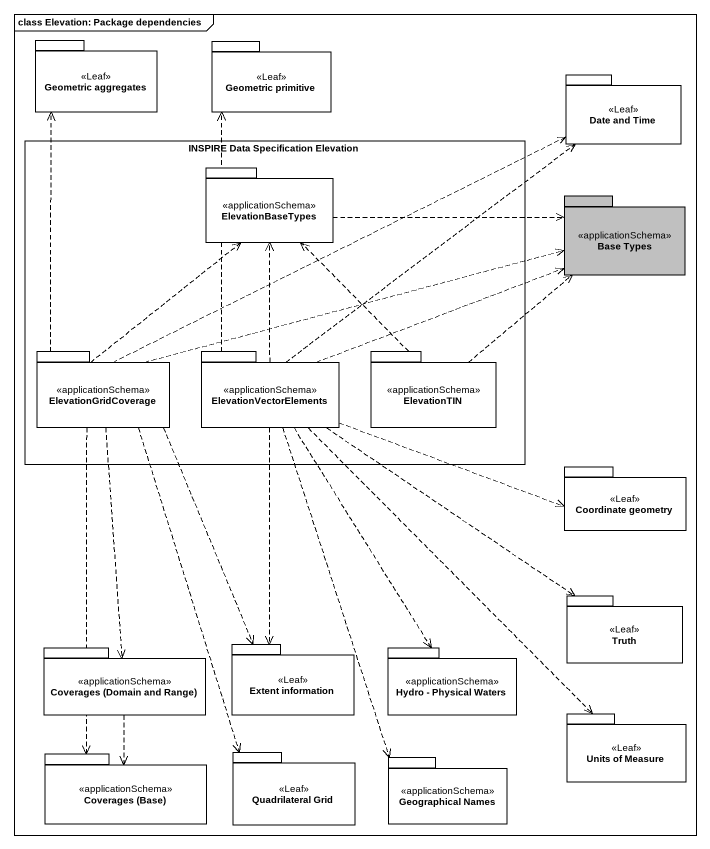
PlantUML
@startuml
mainframe class Elevation: Package dependencies
package "Geometric aggregates" as Geometric_aggregates <<Leaf>> {
}
package "Geometric primitive" as Geometric_primitive <<Leaf>> {
}
package "Date and Time" as Date_and_Time <<Leaf>> {
}
rectangle "INSPIRE Data Specification Elevation" as INSPIRE_Data_Specification {
  package ElevationBaseTypes <<applicationSchema>> {
  }
  package ElevationGridCoverage <<applicationSchema>> {
  }
  package ElevationVectorElements <<applicationSchema>> {
  }
  package ElevationTIN <<applicationSchema>> {
  }
}
package "Base Types" as Base_Types <<applicationSchema>> #C0C0C0 {
}
package "Coordinate geometry" as Coordinate_geometry <<Leaf>> {
}
package Truth <<Leaf>> {
}
package "Coverages (Domain and Range)" as Coverages_Domain_and_Range <<applicationSchema>> {
}
package "Extent information" as Extent_information <<Leaf>> {
}
package "Hydro - Physical Waters" as Hydro_Physical_Waters <<applicationSchema>> {
}
package "Units of Measure" as Units_of_Measure <<Leaf>> {
}
package "Coverages (Base)" as Coverages_Base <<applicationSchema>> {
}
package "Quadrilateral Grid" as Quadrilateral_Grid <<Leaf>> {
}
package "Geographical Names" as Geographical_Names <<applicationSchema>> {
}
ElevationBaseTypes .right.> Base_Types
ElevationGridCoverage .up.> Geometric_aggregates
ElevationGridCoverage .right.> Date_and_Time
ElevationGridCoverage .up.> ElevationBaseTypes
ElevationGridCoverage .right.> Base_Types
ElevationGridCoverage ..> Coverages_Domain_and_Range
ElevationGridCoverage ..> Extent_information
ElevationGridCoverage ..> Coverages_Base
ElevationGridCoverage ..> Quadrilateral_Grid
ElevationVectorElements .up.> Geometric_primitive
ElevationVectorElements .up.> Date_and_Time
ElevationVectorElements .up.> ElevationBaseTypes
ElevationVectorElements .right.> Base_Types
ElevationVectorElements .right.> Coordinate_geometry
ElevationVectorElements ..> Truth
ElevationVectorElements ..> Extent_information
ElevationVectorElements ..> Hydro_Physical_Waters
ElevationVectorElements ..> Units_of_Measure
ElevationVectorElements ..> Geographical_Names
ElevationTIN .up.> ElevationBaseTypes
ElevationTIN .up.> Base_Types
Coverages_Domain_and_Range ..> Coverages_Base
@enduml
